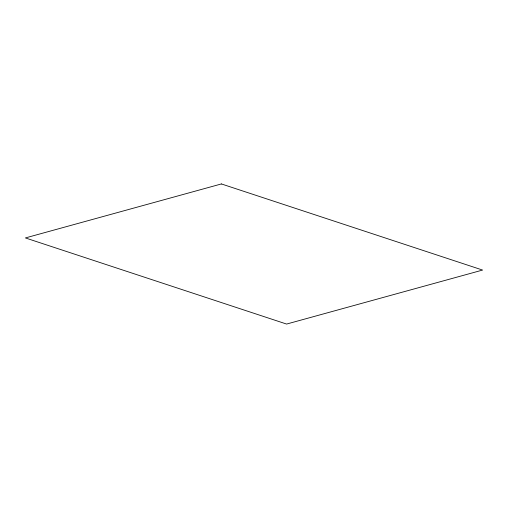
<?xml version="1.0" encoding="UTF-8"?>
<svg xmlns="http://www.w3.org/2000/svg" width="508" height="508" viewBox="0 0 508 508"><rect width="100%" height="100%" fill="white"/><g stroke="black" fill="none" stroke-linecap="round" stroke-linejoin="round"><path stroke-width="0.76" d="M221.399 183.94L25.4 237.934L286.601 324.06L482.6 270.065L221.399 183.94"/></g></svg>
